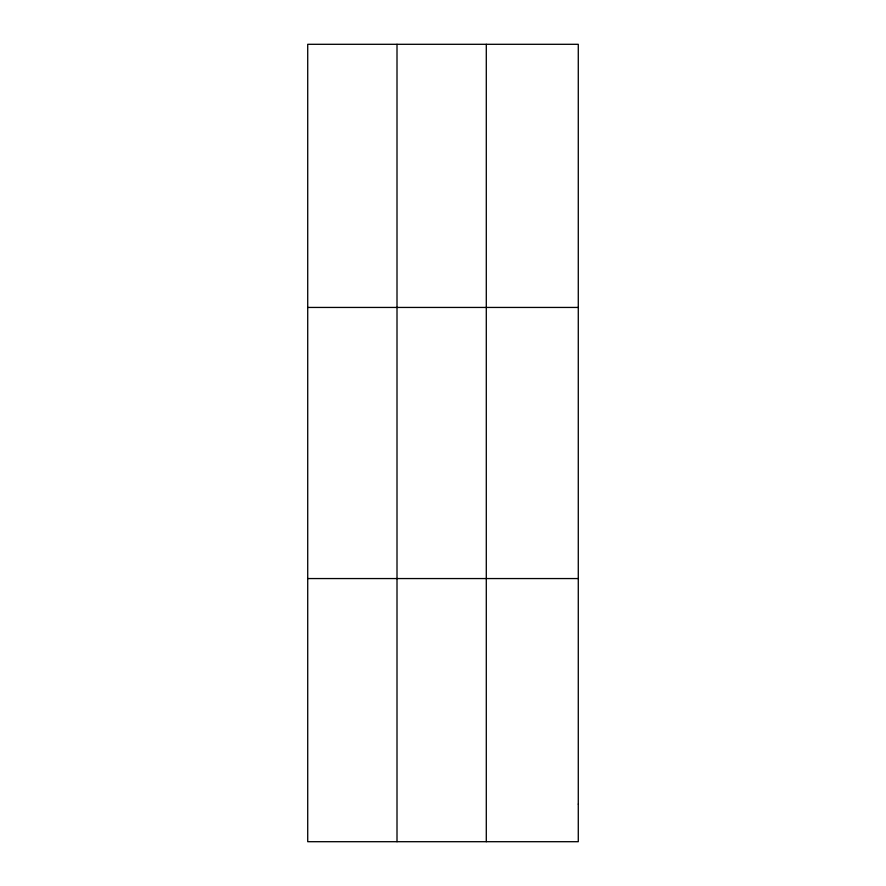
<?xml version="1.0" encoding="UTF-8"?>
<svg xmlns="http://www.w3.org/2000/svg" width="886" height="886" viewBox="0 0 886 886"><rect width="100%" height="100%" fill="white"/><g stroke="black" fill="none" stroke-linecap="round" stroke-linejoin="round"><path stroke-width="1.33" d="M397.006 841.7L397.006 44.3M486.292 841.7L486.292 44.3M307.719 307.442L578.281 307.442M307.719 578.558L578.281 578.558M578.281 804.111L578.281 841.7L307.719 841.7L307.719 44.3L578.281 44.3L578.281 804.111"/></g></svg>
